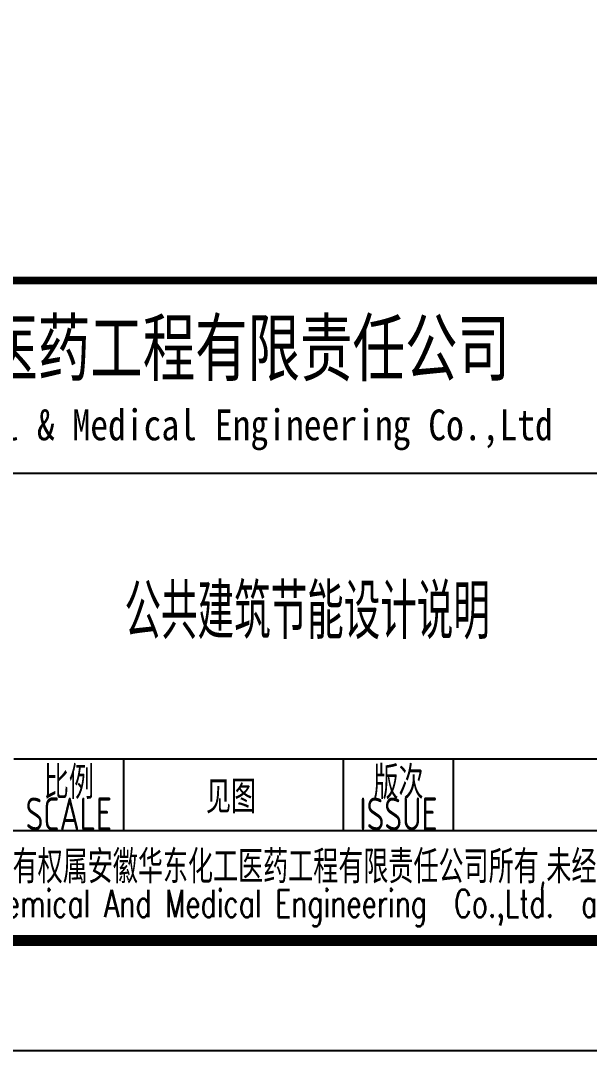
# Model space of a CAD drawing. Extents: x 5396719 to 5510122, y -514120 to -238224.
# Drawn here: x 5494745 to 5499922, y -422737 to -413373 of the extents above; entities that cross this region are included whole.
import ezdxf
from ezdxf.enums import TextEntityAlignment as Align

# ---------------------------------------------------------------- set-up
doc = ezdxf.new("R2010")
doc.units = 0
doc.header["$LTSCALE"] = 1000
doc.header["$MEASUREMENT"] = 0
doc.layers.get('0').update_dxf_attribs({"linetype": 'CONTINUOUS'})
doc.layers.add('PUB_TITLE', color=4, linetype='CONTINUOUS')
doc.styles.add('AHD', font='sceie.shx', dxfattribs={"width": 0.7, "bigfont": 'sceic.shx'})
doc.styles.add('ECEC_TQ', font='txt_l.shx', dxfattribs={"bigfont": 'hztxt_l.shx'})
doc.styles.add('sceie', font='sceie.shx', dxfattribs={"bigfont": 'sceic.shx'})
doc.styles.add('宋体', font='', dxfattribs={"width": 0.7})
doc.styles.get('宋体').set_extended_font_data('SimSun')

msp = doc.modelspace()

# ---------------------------------------------------------------- linework, layer by layer
for p, q in [((5489184, -417487.3), (5500184, -417487.3)), ((5494684, -420087.3), (5507184, -420087.3)), ((5495684, -420737.3), (5495684, -420087.3)), ((5497684, -420737.3), (5497684, -420087.3)), ((5498684, -420737.3), (5498684, -420087.3)), ((5489184, -420737.3), (5507184, -420737.3)), ((5489184, -421737.3), (5507184, -421737.3))]:
    msp.add_line(p, q)
at = {"const_width": 70}
msp.add_lwpolyline([(5507184, -415737.3), (5489184, -415737.3)], dxfattribs=at)
at = {"layer": 'PUB_TITLE'}
msp.add_lwpolyline([(5424084, -422737.3), (5508184, -422737.3), (5508184, -363337.3), (5424084, -363337.3)], close=True, dxfattribs=at)
at = {"layer": 'PUB_TITLE', "const_width": 100}
msp.add_lwpolyline([(5426584, -421737.3), (5507184, -421737.3), (5507184, -364337.3), (5426584, -364337.3)], close=True, dxfattribs=at)

# ---------------------------------------------------------------- texts
for s, height, style, width, p in [('安徽华东化工医药工程有限责任公司', 500, '宋体', 0.7, (5495378.9, -416337.3)), ('Anhui Huadong Chemical & Medical Engineering Co.,Ltd', 280, '宋体', 0.85, (5495378.9, -417087.3)), ('公共建筑节能设计说明', 500, 'AHD', 0.7, (5497352.9, -418721.4)), ('比例', 300, 'sceie', 0.8, (5495184, -420287.3)), ('版次', 300, 'sceie', 0.8, (5498184, -420287.3)), ('见图', 300, 'sceie', 0.8, (5496659.9, -420424.3)), ('SCALE', 300, 'sceie', 0.8, (5495184, -420587.3)), ('ISSUE', 300, 'sceie', 0.8, (5498184, -420587.3)), ('本文件专有权属安徽华东化工医药工程有限责任公司所有,未经许可不得复制或转让给第三方', 300, 'sceie', 0.8, (5498355.1, -421086.2)), ('The proprietary right of this document belongs to Anhui Huadong Chemical And Medical Engineering  Co.,Ltd.  and any replication or transfer to the 3rd. side is forbidden without its permission. ', 250, 'ECEC_TQ', 0.72, (5498184, -421437.3))]:
    msp.add_text(s, height=height, dxfattribs=dict(style=style, width=width)).set_placement(p, align=Align.MIDDLE)

doc.saveas('drawing.dxf')
